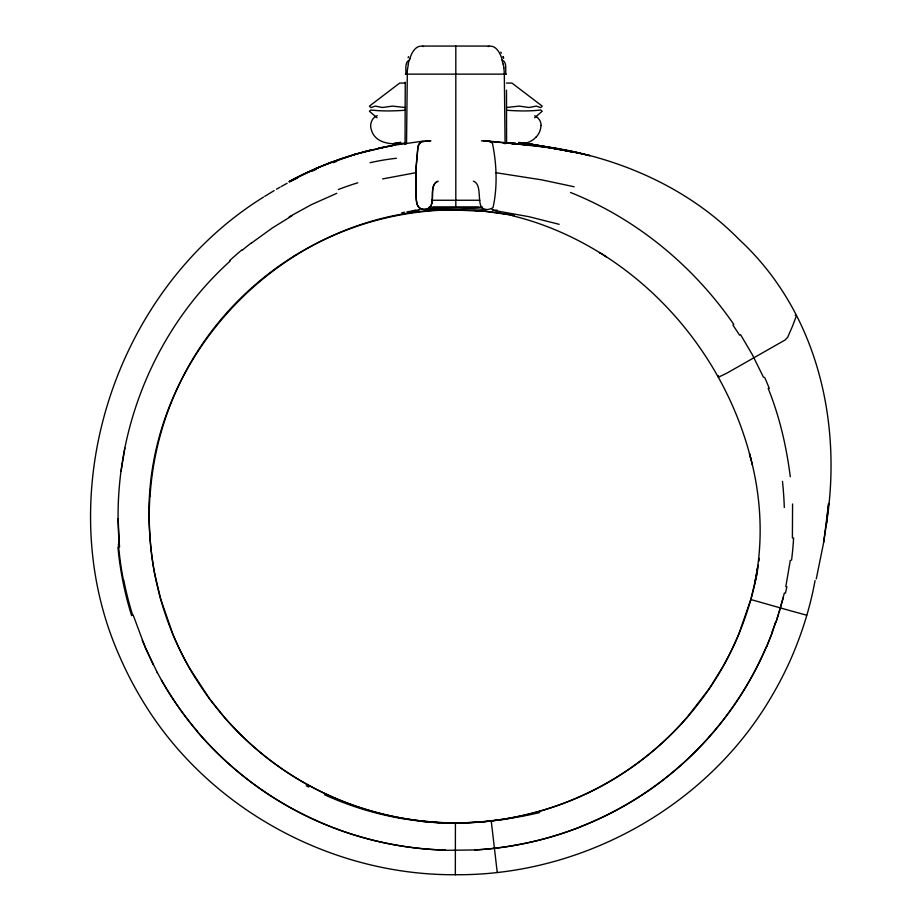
<?xml version="1.0" encoding="UTF-8"?>
<svg xmlns="http://www.w3.org/2000/svg" width="921" height="921" viewBox="0 0 921 921"><rect width="100%" height="100%" fill="white"/><g stroke="black" fill="none" stroke-linecap="round" stroke-linejoin="round"><path stroke-width="1.38" d="M480.094 822.188L455.411 823.155L455.342 874.835M481.407 140.855L487.992 141.017L491.261 142.283A5.641 4.904 89.1 0 1 492.505 143.653C496.707 164.122 497.593 186.859 493.103 207.26A5.146 4.467 89.1 0 1 492.079 208.238C471.702 216.562 485.344 185.179 473.371 181.207M505.825 74.141C505.261 69.72 507.31 62.191 502.21 60.118C500.679 53.925 495.993 44.081 488.095 46.522M505.088 143.849L504.317 74.141M405.252 82.165L405.044 144.528M506.596 143.204L506.492 90.177M540.938 125.452L540.869 126.603A18.904 18.904 0 0 1 539.879 131.081A13.803 13.803 0 0 1 539.084 132.854L538.555 133.798A32.742 32.742 0 0 1 538.002 134.696A15.358 15.358 0 0 1 536.413 136.78L536.114 137.091M416.016 188.54L416.085 167.933L417.984 146.404L419.124 143.653L421.346 141.673L430.211 140.855M415.97 185.892L416.142 166.655L417.984 146.404L420.839 141.949L426.849 140.855M792.394 538.071L792.578 504.006M816.282 578.872L823.754 542.055L828.624 503.442L826.563 523.036C842.404 421.15 816.823 311.275 739.241 239.598C683.152 182.393 605.062 151.746 526.202 144.298L562.501 149.812M757.465 568.269L754.61 584.029C763.716 540.995 761.299 495.935 749.475 453.673L751.029 459.533C729.628 374.41 674.333 298.427 599.479 252.481L606.444 256.878L605.845 256.51M407.543 69.144L408.36 64.148M121.065 471.368L124.853 448.043M790.322 560.267L785.82 586.562M823.639 542.17L826.586 522.921M815.062 580.541C810.353 606.559 802.433 631.956 792.06 656.259A355.414 355.161 -58 0 1 771.994 695.723C708.18 806.025 582.855 875.664 455.814 874.72C328.774 875.675 203.46 806.025 139.612 695.723A355.414 355.172 57.9 0 1 119.546 656.259C47.777 495.003 114.262 289.551 263.556 197.082M756.705 574.75L751.329 597.602M784.358 593.032L779.212 612.143M783.449 597.245L775.873 622.561M750.983 598.949L738.78 634.143A305.956 305.634 -59 0 1 722.375 667.598L709.251 688.712L686.456 718.219M778.694 613.777L776.046 621.997M410.075 58.046C411.595 52.428 416.557 44.173 423.533 46.522M772.661 631.587L766.698 646.519M772.431 632.209L766.456 647.106M408.13 57.701L408.556 56.665M718.368 375.733L718.184 376.873L719.243 376.839L727.13 373.005L785.072 340.01L787.674 337.27L792.463 326.31L796.412 315.811L795.18 315.212M230.25 261C151.194 332.136 109.461 441.205 119.58 546.924M534.617 117.773L542.193 111.268L540.719 109.99C529.69 111.36 518.005 111.05 506.619 110.255M251.03 243.386L272.351 227.959L291.98 215.813M264.73 196.346L274.124 190.612M289.206 216.826L311.597 204.554L336.787 193.318M276.473 189.231L280.019 187.216M419.078 209.781L417.892 210.207L419.642 209.458M281.193 186.537L287.099 183.302M400.6 142.168L397.768 143.031M289.459 182.07L297.725 177.845M292.061 179.929C316.928 166.966 343.314 156.961 370.518 150.192C342.128 157.077 314.717 167.783 288.975 181.575L318.608 167.403L314.959 168.923L331.802 162.165L327.922 163.57L357.82 153.588L353.537 154.751L390.17 145.783L423.027 141.132M438.246 181.207C426.158 185.397 439.547 209.366 423.844 209.412C413.172 208.549 417.144 193.951 415.981 186.767M377.299 115.666C371.658 117.669 369.413 124.508 371.359 129.884C375.308 143.998 392.542 144.931 404.492 143.158M312.265 171.099L315.995 169.429M437.245 181.46C427.01 186.986 438.926 208.342 424.431 209.447C414.197 209.654 416.706 196.173 416.039 189.45M333.195 162.66L336.856 161.313M539.602 812.587L526.893 815.43M382.629 178.916L415.878 172.688M366.074 151.217L394.936 145.058L378.301 148.235L382.917 147.36M525.615 815.672L504.581 819.356L482.328 822.004M401.798 212.739L404.423 212.244M410.018 211.738L418.042 210.449M406.967 211.865L415.901 210.529M409.408 60.118C404.307 62.191 406.357 69.72 405.793 74.141M506.619 107.492L519.145 106.111L529.103 107.481L536.333 106.111L540.719 107.607L542.193 106.111L511.961 83.074L506.515 83.074M405.01 110.255C393.624 111.05 381.939 111.36 370.898 109.99L369.425 111.268L377 117.773M427.137 209.286L436.635 208.583M580.679 826.793A340.379 340.379 0 0 1 513.791 845.524A339.55 339.55 0 0 1 494.427 848.299A341.219 341.219 0 0 1 474.925 849.945L445.591 850.325M430.095 209.102L443.83 208.48M440.629 208.376L458.67 207.973L486.541 209.47M395.972 143.112L397.999 143.031M394.153 143.158L397.93 143.112M430.89 140.855L427.517 140.855M451.325 209.861L485.563 211.346L513.043 215.307M422.555 46.062L489.074 46.062M405.39 74.141L506.239 74.141M405.113 83.074L399.668 83.074L369.425 106.111L370.898 107.607L375.284 106.111L382.514 107.481L392.473 106.111L405.01 107.492M431.765 200.248L479.853 200.248M429.002 207.167L482.616 207.167M432.951 207.398L478.667 207.398M460.304 209.861C285.545 204.335 134.282 362.805 150.088 537.714M455.411 823.167L439.398 822.729A318.171 318.171 4.9 0 1 418.353 820.945L404.411 818.976A317.492 317.492 0 0 1 324.629 794.788M518.88 143.146L525.074 143.031A12.41 12.41 0 0 0 526.593 142.778M398.275 143.135L401.142 143.158M515.38 143.1L513.377 142.985M806.692 615.228L789.896 610.588A168.808 0.576 15.7 0 1 785.36 609.311L751.271 599.663M506.711 143.02L536.252 145.622L506.274 142.755M505.41 142.778L545.612 147.164M490.352 141.454L483.433 140.867L518.638 144.148M494.496 141.822L498.652 142.179M502.797 142.536L513.86 143.492L506.17 142.767M488.602 141.132L529.46 145.115M495.751 172.688L541.663 179.848L574.151 186.756M518.696 142.352L534.502 144.758L528.343 143.814M494.473 210.529L528.804 216.665L559.162 224.31M528.228 143.676L580.368 153.37L553.648 148.085M538.82 145.391L558.414 149.225M491.975 209.458L494.335 210.345M512.226 215.71C543.309 223.181 572.931 236.167 600.124 252.884M492.539 209.781L493.725 210.207M570.479 192.477C636.503 218.795 693.559 266.042 733.818 324.434M536.287 116.691L535.792 116.368A7.944 7.944 0 0 0 534.652 115.793M154.912 574.75L160.634 598.949L172.837 634.143A305.956 305.657 58.8 0 0 189.231 667.61L209.574 698.855L225.161 718.219A306.348 306.325 -40.4 0 0 686.387 718.161M740.588 334.691L752.411 354.827L763.509 377.322M500.748 52.14L501.381 53.176M157.169 672.342L161.589 680.343A334.922 334.922 0 0 0 197.278 731.366M157.272 672.514L145.61 648.43L133.154 615.009M153.162 664.571L142.168 640.176M503.073 56.665L503.499 57.701M768.183 388.386C779.58 416.649 786.476 446.558 790.276 476.744M503.142 56.837L503.66 58.15M750.972 459.314L752.469 465.278M503.257 64.148L503.925 67.889M491.354 821.831L491.273 821.141L497.236 872.486M119.258 543.931L118.153 518.592M406.529 143.849L407.301 74.141A28.77 19.214 -75.9 0 1 407.462 69.144M455.814 46.05L455.814 207.386M475.835 210.495A301.179 301.179 0 0 0 435.794 210.495A307.395 307.395 0 0 0 320.335 241.486A301.282 301.282 0 0 0 294.018 256.061M475.823 210.621A306.244 306.244 0 0 1 514.125 215.537M757.465 570.502A306.244 306.244 0 0 1 710.713 686.629M710.678 686.606A308.547 308.547 0 0 1 617.577 776.725M617.6 776.76A301.282 301.282 0 0 1 591.305 791.369A307.395 307.395 0 0 1 465.83 822.787M465.83 822.821A301.179 301.179 0 0 1 435.794 822.326M435.794 822.2A306.244 306.244 0 0 1 285.591 771.314A308.547 308.547 0 0 1 195.505 678.178M195.459 678.201A301.282 301.282 0 0 1 180.85 651.907A307.395 307.395 0 0 1 149.432 526.421A301.179 301.179 0 0 1 149.893 496.384M150.019 496.396A306.244 306.244 0 0 1 200.905 346.192A308.547 308.547 0 0 1 294.041 256.096M503.81 67.889A29.023 19.145 76.1 0 1 504.213 74.106M502.037 60.187A35.758 22.691 76.2 0 1 503.085 64.182M408.187 64.113A35.758 23.06 -76.3 0 1 409.235 60.061M409.534 60.164A34.883 21.931 -76.2 0 1 410.19 58.115M536.321 116.633A10.902 10.902 0 0 1 541.157 125.452M536.045 137.033A19.721 19.721 0 0 1 526.628 142.893M759.341 558.368A298.335 294.421 -77.5 0 1 758.95 561.108M758.317 565.206A298.335 294.421 -77.5 0 1 756.889 573.38M154.843 574.762A298.335 294.57 77.4 0 1 150.019 537.726M439.398 822.729A318.182 318.182 0 0 1 418.353 820.945M308.673 787.018A317.492 317.492 0 0 1 306.267 785.74M732.863 325.021A269.669 204.543 52 0 1 739.586 335.221M764.591 377.276A188.989 99.952 56.6 0 1 769.288 388.443M782.482 481.349A264.35 154.509 -79.3 0 1 784.312 507.483M793.603 537.933A263.625 204.335 -70.3 0 1 791.553 560.256M786.879 586.654A185.616 109.058 -74 0 1 785.417 593.182M775.586 622.469A329.534 326.218 -71.7 0 1 772.155 632.105M766.307 647.037A330.639 329.672 -61.8 0 1 760.447 659.897M760.481 659.908A334.242 334.012 -58.3 0 1 709.389 736.685M709.435 736.719A335.739 335.647 -44.2 0 1 664.317 779.097M664.363 779.143A339.308 339.296 0 0 1 513.791 845.455M197.186 731.458A338.882 338.882 0 0 0 445.591 850.106A338.778 338.778 0 0 1 196.852 731.09M131.645 615.665A327.911 327.266 76.9 0 1 117.946 547.074M338.375 189.473A351.972 151.827 -45.9 0 1 357.82 182.795M370.092 162.695A404.549 165.803 -44.1 0 1 396.41 158.285M775.758 621.905A317.215 313.911 -71.8 0 1 772.374 631.484M766.525 646.45A335.209 334.185 -62 0 1 760.619 659.471A334.484 334.265 -58.3 0 1 709.297 736.788A336.752 336.66 -44 0 1 580.61 826.609M513.791 845.524A340.828 340.828 0 0 1 474.925 849.945M196.967 730.998A335.083 335.083 0 0 1 161.405 680.112M132.647 615.17A329.534 328.901 76.8 0 1 123.759 580.115M123.426 580.184A326.069 323.766 76.7 0 1 118.395 544M229.847 260.436A218.553 136.734 -47.2 0 1 242.281 249.579M242.511 250.005A223.389 138.023 -47.1 0 1 250.949 243.202M416.672 210.437L414.289 210.449L416.672 210.437M497.34 210.449L494.957 210.437L497.34 210.449M513.342 143.135L510.476 143.158L513.319 143.158M535.872 145.127L527.583 143.895L555.501 148.373L573.288 152.115L535.872 145.127L572.114 151.551L589.774 155.614L572.114 151.551L535.872 145.127"/></g></svg>
